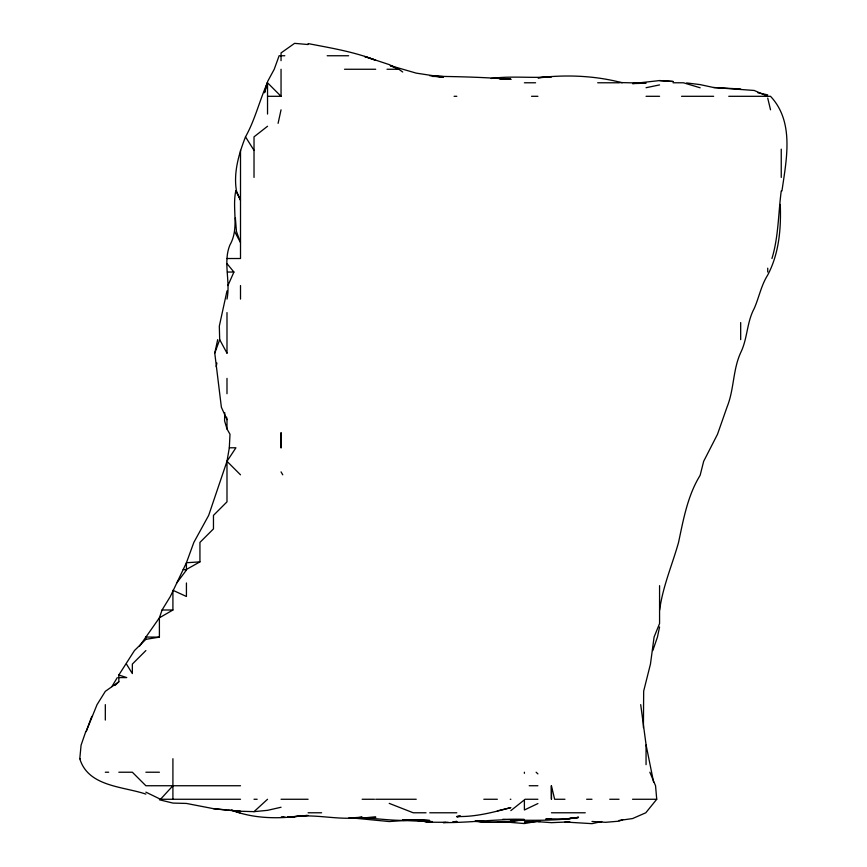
<?xml version="1.0" encoding="UTF-8"?>
<svg xmlns="http://www.w3.org/2000/svg" width="867" height="867" viewBox="0 0 867 867"><rect width="100%" height="100%" fill="white"/><g stroke="black" fill="none" stroke-linecap="round" stroke-linejoin="round"><path stroke-width="1.3" d="M224.759 412.638L224.564 420.744L226.991 428.97L229.993 434.259L229.321 447.784L226.991 461.298L226.991 501.852L213.466 515.377L213.466 528.892L199.941 542.406L199.941 561.87L186.427 569.446M643.412 727.619L643.672 691.118L650.456 664.079L654.086 637.039L659.57 623.525L659.57 585.659M226.991 299.082C230.665 281.201 222.873 262.116 229.918 245.003C239.541 228.054 231.901 208.893 235.791 190.935L236.463 190.935L240.506 200.19L235.791 190.935M145.873 794.107C122.93 786.326 88.163 786.759 79.786 758.712L81.075 745.187L85.746 731.672M781.958 190.935C786.391 159.701 794.627 121.954 770.503 96.302L728.746 96.302M659.646 610C662.724 586.688 672.218 564.926 678.547 542.406C683.413 519.452 687.629 495.61 700.135 475.322L703.668 461.298L717.508 434.259L727.164 406.71C734.111 389.381 732.843 370.155 740.461 353.151L740.678 352.663C747.592 338.618 746.715 322.383 754.203 308.511C759.069 297.457 761.161 285.319 767.728 275.023C779.14 253.348 781.178 228.53 780.267 204.449M216.176 366.676L216.902 362.98M659.57 626.949L657.457 637.039L652.808 650.564M226.991 428.97L226.991 419.628L221.378 407.23L214.767 353.151L217.682 339.636M226.991 290.944L219.318 326.111L219.687 339.636L214.767 353.151M278.09 123.342L281.049 109.816M264.608 92.617L267.469 82.777C259.439 100.55 255.104 119.819 245.502 136.856C238.858 153.925 233.321 172.49 236.463 190.935M771.944 258.518C778.609 236.615 778.263 213.401 781.243 190.935M264.489 92.617L267.047 82.777M226.981 461.298L208.676 515.377L193.85 542.406L186.427 562.748L170.355 596.485L162.064 610L159.398 617.813L139.609 646.056M91.794 716.38L86.093 731.672L97.05 704.633L105.319 691.346L118.833 681.765L118.833 674.992L134.461 650.564L145.873 639.337L159.398 637.137L159.398 617.813L172.912 610L172.912 590.286L186.427 596.485L186.427 582.971M227.923 285.557L233.917 272.043L226.991 263.611M267.535 81.639L274.232 69.262L279.12 55.748L284.799 55.748M111.876 686.61L117.294 677.593M176.727 582.971L186.427 570.063L186.427 562.748L199.941 561.87M649.86 772.226L655.55 785.74L656.731 799.266L645.796 812.78L632.542 818.567L619.027 820.485M145.873 792.145L160.514 799.266L172.912 785.74M145.873 650.564L132.348 664.079L132.348 673.561L126.452 664.079M114.975 685.504L118.833 681.765M159.398 799.775L172.912 803.08L186.427 803.438L213.466 808.673L240.506 811.241L254.02 811.653L267.535 799.266M510.869 810.602L524.394 799.862L524.394 809.984L537.908 803.546M267.535 126.257L254.02 136.856L254.02 177.41M622.712 819.618L619.027 821.168L605.502 822.317L591.977 821.461M497.355 810.873L510.869 807.611C493.225 812.292 475.203 817.115 456.801 816.486L459.25 816.226M281.049 807.253L267.535 810.331L254.02 811.653M601.806 821.548L591.977 823.65L564.948 822.024M646.056 87.719L659.57 84.912M540.369 821.461L524.394 822.1L533.855 821.493M536.673 821.45L524.394 823.552L510.869 822.436M501.039 822.165L483.829 822.284L475.224 820.897M460.485 816.237L456.801 816.736L460.485 816.27M514.554 822.349L497.355 822.165M568.633 818.567L578.462 817.408C556.246 821.038 533.378 820.258 510.869 820.139L523.039 820.236L510.869 820.962L514.554 820.572M673.085 81.476L659.57 80.566L632.542 83.6L646.056 83.189L619.027 82.528M308.099 815.457L287.811 817.082M517.014 820.312L521.934 819.792C506.545 822.512 490.765 822.989 475.224 821.374M298.27 816.281L294.585 816.66C317.127 813.69 339.723 820.886 362.168 817.137L353.563 817.744M300.719 816.031L306.864 815.413M448.196 822.306L429.761 822.23L416.236 820.182L429.761 822.144L416.236 820.236L402.722 820.215L416.236 819.738L429.761 820.496L417.471 819.727M445.736 822.393L443.275 822.599C470.369 822.816 497.344 818.871 524.394 819.499L502.762 819.293M569.868 821.862L551.434 822.664L537.908 821.678M491.21 78.485C511.227 75.646 531.363 78.398 551.434 76.805L537.908 77.813C566.01 74.497 594.784 75.537 622.203 82.777M348.642 818.09C371.282 816.519 393.607 822.349 416.236 819.727L389.207 821.548L352.338 817.96M283.758 817.148L281.049 817.267L285.113 817.158M287.811 816.974L294.585 816.681C273.56 818.925 251.733 817.884 231.814 810.309M432.47 76.285C458.578 76.589 484.805 77.228 510.869 79.374L500.064 78.669M408.129 819.748L402.722 819.803L416.236 819.835M500.064 79.276L510.869 79.19L500.064 78.626M327.184 55.748L348.642 55.748M344.513 69.262L375.693 69.262M387.007 69.262L398.853 69.262L402.722 72.004M524.394 82.777L535.589 82.777M597.677 82.777L619.027 82.777M673.085 82.777L683.402 82.777L700.135 87.784M267.535 96.302L281.049 96.302L281.049 69.262M454.102 96.302L456.801 96.302M531.547 96.302L537.908 96.302M646.056 96.302L659.57 96.302M681.549 96.302L713.649 96.302M226.991 258.518L240.506 258.518L240.506 150.37M227.436 272.043L233.917 272.043M229.321 447.784L235.932 447.784L226.991 461.298L240.506 474.823M162.064 610L172.912 610M118.833 677.593L126.755 677.593L118.833 674.992M79.786 758.712L80.36 758.712M105.319 772.226L108.678 772.226M118.833 772.226L132.348 772.226L145.873 785.74L240.506 785.74M145.873 772.226L159.398 772.226M529.195 785.74L537.908 785.74M551.39 785.74L551.434 799.266L551.39 785.74L554.652 799.266L564.948 799.266M160.514 799.266L240.506 799.266M254.02 799.266L257.163 799.266M281.049 799.266L308.099 799.266M362.168 799.266L374.457 799.266M375.693 799.266L416.236 799.266M483.829 799.266L497.355 799.266M510.251 799.266L510.869 799.266M524.99 799.266L537.908 799.266M586.634 799.266L591.977 799.266M609.739 799.266L619.027 799.266M632.542 799.266L656.731 799.266M308.099 812.78L321.614 812.78M426.033 812.78L413.234 812.78L389.207 803.373M429.761 812.78L456.801 812.78M551.434 812.78L585.258 812.78M159.398 637.137L145.548 637.039L145.873 639.337M564.948 819.001L548.724 818.882M432.47 76.426L443.275 76.599L429.761 75.7M429.761 821.515L432.47 821.569M425.708 821.439L402.722 820.442M767.728 96.302L754.203 90.461L713.649 87.524L700.135 84.608L686.621 82.929M740.678 88.998L713.649 87.524M659.57 80.566L673.085 81.498M228.216 810.244L240.506 811.241M477.684 820.626L483.829 821.136L478.92 820.605M308.099 44.542L294.585 43.35L281.049 52.92L281.049 60.69M213.466 808.673L226.991 810.168M433.446 76.123L443.275 77.25L416.236 73.131L390.432 65.654M308.099 43.588C330.771 47.967 354.148 51.803 375.693 60.246L364.628 56.561M183.197 569.446L186.427 570.063M757.899 92.78L767.728 94.871M364.628 56.463L389.207 64.602L398.853 69.262L390.41 65.794M231.684 810.168L239.921 812.78M536.12 772.226L537.908 773.895M281.049 96.302L267.535 82.777L267.535 114.065M245.502 136.856L254.02 150.37M281.049 471.876L282.761 474.823M219.687 339.636L226.981 353.151M234.632 231.489L240.506 242.641L236.463 231.489L235.369 217.964M767.728 98.123L770.525 109.816M653.577 782.056L646.132 745.187M226.569 417.146L226.991 419.628M640.702 704.633L646.056 744.612M781.243 149.157L781.243 177.41M767.728 268.163L767.728 272.043M740.678 322.578L740.678 339.636M646.056 745.187L646.056 764.672M524.394 772.226L524.394 773.331M240.506 285.557L240.506 299.082M226.991 312.597L226.991 353.151M226.991 378.38L226.991 393.705M172.912 758.712L172.912 799.266M105.319 704.633L105.319 720.065M281.049 432.861L281.049 447.784L281.049 432.861M578.462 817.375L564.948 819.185L578.462 817.408M456.801 821.461L453.116 821.818L456.801 821.461M375.693 817.202L362.168 817.884L375.693 817.202M551.434 819.228L546.026 819.012L551.434 819.228"/></g></svg>
